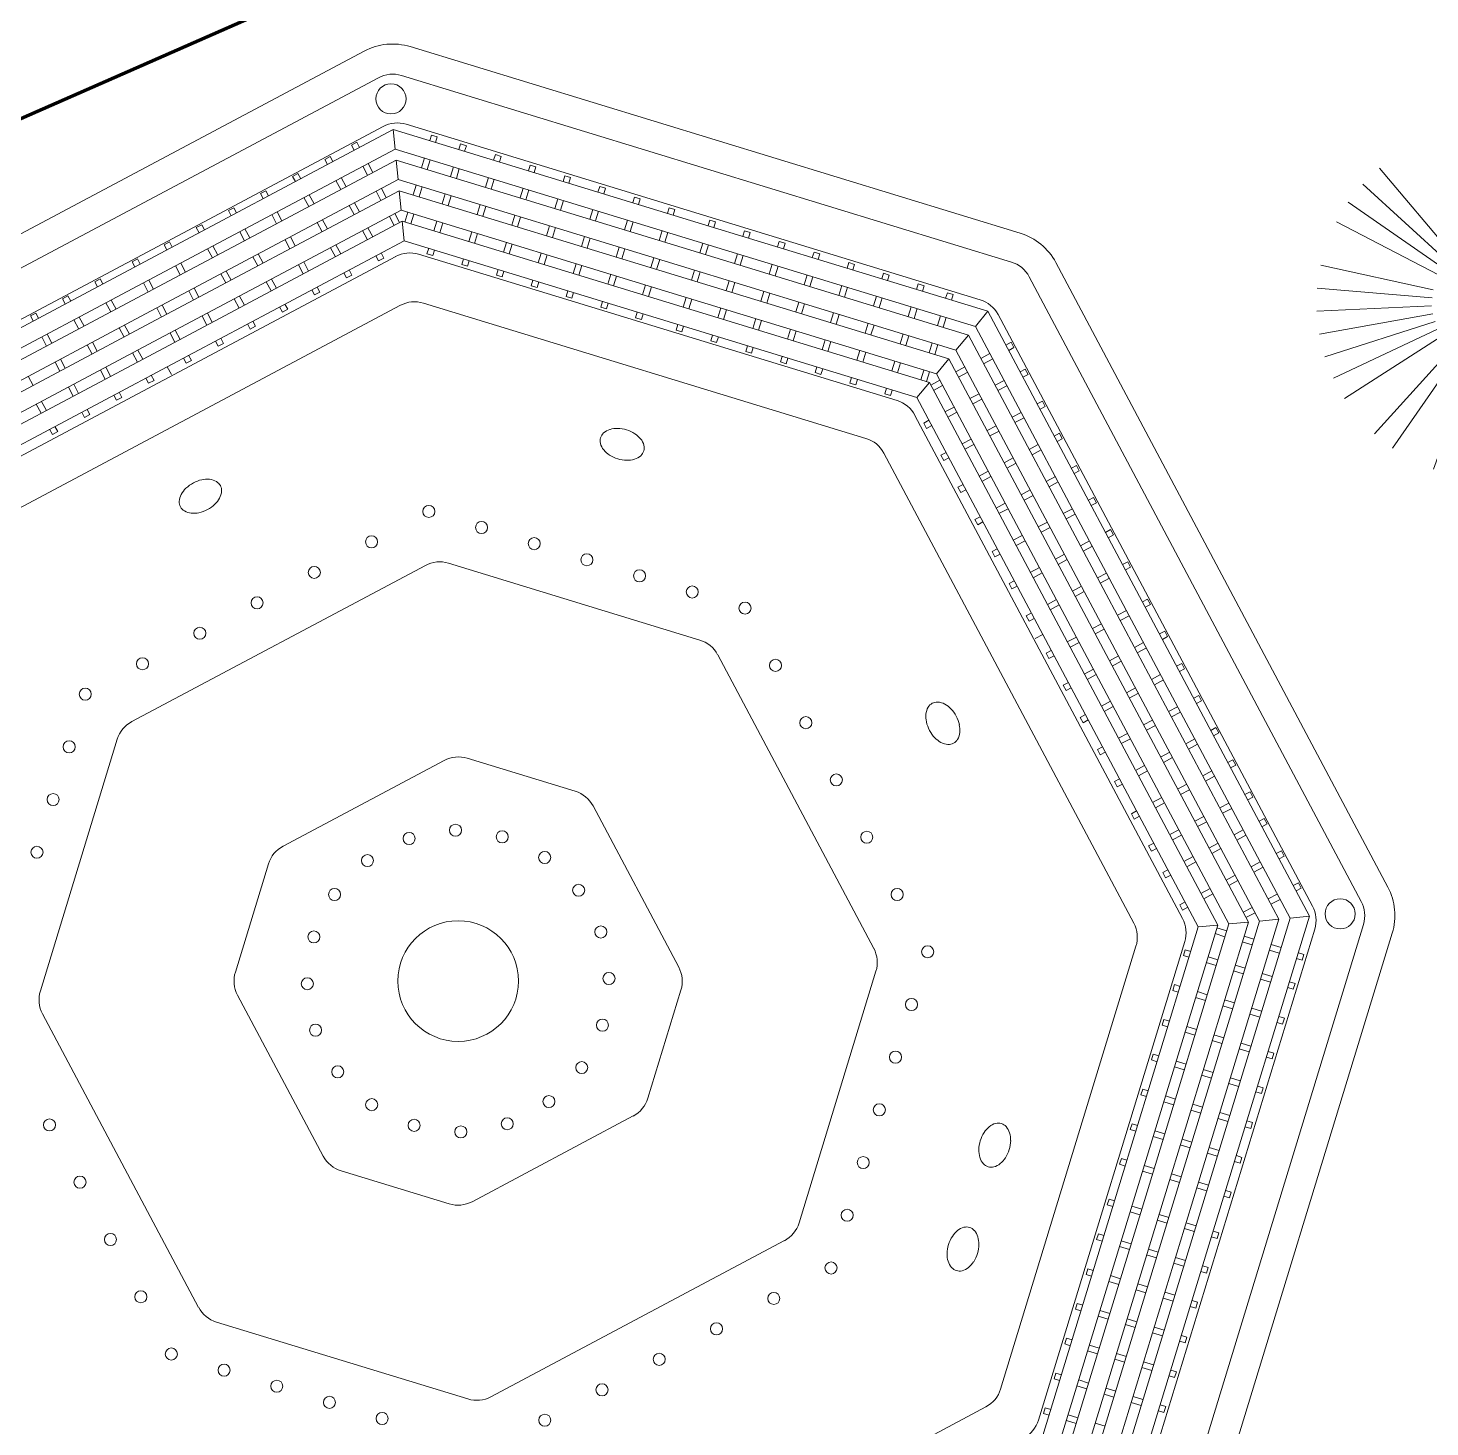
# Model space of a CAD drawing. Header units: millimetres. Extents: x 111 to 1506, y 14 to 566.
# Drawn here: x 308.543 to 310.867, y 79.129 to 81.447 of the extents above; entities that cross this region are included whole.
import ezdxf

# ---------------------------------------------------------------- set-up
doc = ezdxf.new("R2010")
doc.units = ezdxf.units.MM
doc.layers.add('PALMERAS114', color=114, linetype='Continuous', lineweight=5)
doc.layers.add('PLUMA 0.05', color=240, linetype='Continuous', lineweight=5)
doc.styles.add('ATTR', font='romans.shx', dxfattribs={"width": 0.8, "height": 2.52})

# ---------------------------------------------------------------- blocks, each defined once
blk = doc.blocks.new('EVG7')
for p, q in [((-3.91, 19.67), (-9.01, 58.4)), ((1.55, 19.67), (6.65, 58.4)), ((-9.21, 18.3), (-24.14, 54.35)), ((-6.59, 19.1), (-16.71, 56.87)), ((4.23, 19.1), (14.35, 56.87)), ((6.85, 18.3), (21.78, 54.35)), ((-11.62, 16.99), (-31.18, 50.87)), ((9.26, 16.99), (28.82, 50.87)), ((-13.82, 15.38), (-37.7, 46.51)), ((-16, 13.74), (-43.6, 41.34)), ((-17.84, 11.7), (-48.78, 35.44)), ((15.48, 11.7), (46.42, 35.44)), ((17.04, 9.43), (50.78, 28.91)), ((-20.59, 6.96), (-56.61, 21.87)), ((18.24, 6.96), (54.25, 21.87)), ((-21.61, 4.39), (-59.13, 14.44)), ((19.8, 1.68), (58.31, 6.74)), ((-22.19, -1.09), (-61.18, -1.09)), ((-22.16, -3.85), (-60.66, -8.92)), ((19.8, -3.85), (58.31, -8.92)), ((19.83, -1.09), (58.82, -1.09)), ((-20.59, -9.13), (-56.61, -24.05)), ((19.25, -6.56), (56.78, -16.62)), ((-19.4, -11.61), (-53.14, -31.09)), ((-17.84, -13.87), (-48.78, -37.61)), ((15.48, -13.87), (46.42, -37.61)), ((-13.82, -17.56), (-37.7, -48.69)), ((11.46, -17.56), (35.35, -48.69)), ((13.64, -15.91), (41.25, -43.51)), ((-11.62, -19.17), (-31.18, -53.05)), ((-9.21, -20.47), (-24.14, -56.52)), ((-6.59, -21.27), (-16.71, -59.04)), ((-3.91, -21.84), (-9.01, -60.57)), ((-1.18, -22.12), (-1.18, -61.09)), ((4.23, -21.27), (14.35, -59.04)), ((6.85, -20.47), (21.78, -56.52)), ((9.26, -19.17), (28.82, -53.05))]:
    blk.add_line(p, q)
at = {"style": 'ATTR', "width": 0.8, "flags": 9}
blk.add_attdef('ESTCODE', (0, 0), '', height=0.7, dxfattribs=at)
blk = doc.blocks.new('ala')
at = {"layer": 'PLUMA 0.05', "color": 25}
for p, q in [((1562.9436, 61.8153), (1561.8865, 61.8153)), ((1561.8511, 61.8007), (1561.0222, 60.9717)), ((1561.8822, 61.7257), (1561.0972, 60.9407)), ((1561.8997, 61.7259), (1561.4613, 61.2875)), ((1561.9121, 61.6959), (1561.8997, 61.7259)), ((1561.8997, 61.7259), (1562.415, 61.7259)), ((1562.9126, 61.7403), (1561.9175, 61.7403)), ((1561.9631, 61.7355), (1561.9631, 61.7259)), ((1561.9731, 61.7355), (1561.9631, 61.7355)), ((1561.9731, 61.7259), (1561.9731, 61.7355)), ((1562.0133, 61.7355), (1562.0133, 61.7259)), ((1562.0233, 61.7355), (1562.0133, 61.7355)), ((1562.0233, 61.7259), (1562.0233, 61.7355)), ((1562.0736, 61.7355), (1562.0736, 61.7259)), ((1562.0836, 61.7355), (1562.0736, 61.7355)), ((1562.0836, 61.7259), (1562.0836, 61.7355)), ((1562.1339, 61.7355), (1562.1339, 61.7259)), ((1562.1439, 61.7355), (1562.1339, 61.7355)), ((1562.1439, 61.7259), (1562.1439, 61.7355)), ((1562.1941, 61.7355), (1562.1941, 61.7259)), ((1562.2041, 61.7355), (1562.1941, 61.7355)), ((1562.2041, 61.7259), (1562.2041, 61.7355)), ((1562.2544, 61.7355), (1562.2544, 61.7259)), ((1562.2644, 61.7355), (1562.2544, 61.7355)), ((1562.2644, 61.7259), (1562.2644, 61.7355)), ((1562.3146, 61.7355), (1562.3146, 61.7259)), ((1562.3246, 61.7355), (1562.3146, 61.7355)), ((1562.3246, 61.7259), (1562.3246, 61.7355)), ((1562.3749, 61.7355), (1562.3749, 61.7259)), ((1562.3849, 61.7355), (1562.3749, 61.7355)), ((1562.3849, 61.7259), (1562.3849, 61.7355)), ((1562.9304, 61.7259), (1562.415, 61.7259)), ((1562.4452, 61.7259), (1562.4452, 61.7355)), ((1562.4452, 61.7355), (1562.4552, 61.7355)), ((1562.4552, 61.7355), (1562.4552, 61.7259)), ((1562.5054, 61.7259), (1562.5054, 61.7355)), ((1562.5054, 61.7355), (1562.5154, 61.7355)), ((1562.5154, 61.7355), (1562.5154, 61.7259)), ((1562.5657, 61.7259), (1562.5657, 61.7355)), ((1562.5657, 61.7355), (1562.5757, 61.7355)), ((1562.5757, 61.7355), (1562.5757, 61.7259)), ((1562.626, 61.7259), (1562.626, 61.7355)), ((1562.626, 61.7355), (1562.636, 61.7355)), ((1562.636, 61.7355), (1562.636, 61.7259)), ((1562.6862, 61.7259), (1562.6862, 61.7355)), ((1562.6862, 61.7355), (1562.6962, 61.7355)), ((1562.6962, 61.7355), (1562.6962, 61.7259)), ((1562.7465, 61.7259), (1562.7465, 61.7355)), ((1562.7465, 61.7355), (1562.7565, 61.7355)), ((1562.7565, 61.7355), (1562.7565, 61.7259)), ((1561.9121, 61.6959), (1561.4825, 61.2663)), ((1561.8522, 61.6921), (1561.8593, 61.6991)), ((1561.8593, 61.6991), (1561.8661, 61.6923)), ((1561.9121, 61.6959), (1562.415, 61.6959)), ((1561.9631, 61.6959), (1561.9631, 61.6788)), ((1561.9731, 61.6788), (1561.9731, 61.6959)), ((1562.0133, 61.6959), (1562.0133, 61.6788)), ((1562.0233, 61.6788), (1562.0233, 61.6959)), ((1562.0736, 61.6959), (1562.0736, 61.6788)), ((1562.0836, 61.6788), (1562.0836, 61.6959)), ((1562.1339, 61.6959), (1562.1339, 61.6788)), ((1562.1439, 61.6788), (1562.1439, 61.6959)), ((1562.1941, 61.6959), (1562.1941, 61.6788)), ((1562.2041, 61.6788), (1562.2041, 61.6959)), ((1562.2544, 61.6959), (1562.2544, 61.6788)), ((1562.2644, 61.6788), (1562.2644, 61.6959)), ((1562.3146, 61.6959), (1562.3146, 61.6788)), ((1562.3246, 61.6788), (1562.3246, 61.6959)), ((1562.3749, 61.6959), (1562.3749, 61.6788)), ((1562.3849, 61.6788), (1562.3849, 61.6959)), ((1562.9179, 61.6959), (1562.415, 61.6959)), ((1562.4452, 61.6788), (1562.4452, 61.6959)), ((1562.4552, 61.6959), (1562.4552, 61.6788)), ((1562.5054, 61.6788), (1562.5054, 61.6959)), ((1562.5154, 61.6959), (1562.5154, 61.6788)), ((1562.5657, 61.6788), (1562.5657, 61.6959)), ((1562.5757, 61.6959), (1562.5757, 61.6788)), ((1562.626, 61.6788), (1562.626, 61.6959)), ((1562.636, 61.6959), (1562.636, 61.6788)), ((1562.6862, 61.6788), (1562.6862, 61.6959)), ((1562.6962, 61.6959), (1562.6962, 61.6788)), ((1562.7465, 61.6788), (1562.7465, 61.6959)), ((1562.7565, 61.6959), (1562.7565, 61.6788)), ((1561.9192, 61.6788), (1561.4946, 61.2542)), ((1561.8591, 61.6852), (1561.8522, 61.6921)), ((1561.8874, 61.6711), (1561.8994, 61.659)), ((1561.9316, 61.6488), (1561.9192, 61.6788)), ((1561.9192, 61.6788), (1562.415, 61.6788)), ((1562.9109, 61.6788), (1562.415, 61.6788)), ((1561.9316, 61.6488), (1561.5158, 61.233)), ((1561.8096, 61.6495), (1561.8167, 61.6565)), ((1561.8165, 61.6426), (1561.8096, 61.6495)), ((1561.8167, 61.6565), (1561.8235, 61.6497)), ((1561.8923, 61.652), (1561.8803, 61.664)), ((1561.9316, 61.6488), (1562.415, 61.6488)), ((1561.9631, 61.6488), (1561.9631, 61.6318)), ((1561.9731, 61.6318), (1561.9731, 61.6488)), ((1562.0133, 61.6488), (1562.0133, 61.6318)), ((1562.0233, 61.6318), (1562.0233, 61.6488)), ((1562.0736, 61.6488), (1562.0736, 61.6318)), ((1562.0836, 61.6318), (1562.0836, 61.6488)), ((1562.1339, 61.6488), (1562.1339, 61.6318)), ((1562.1439, 61.6318), (1562.1439, 61.6488)), ((1562.1941, 61.6488), (1562.1941, 61.6318)), ((1562.2041, 61.6318), (1562.2041, 61.6488)), ((1562.2544, 61.6488), (1562.2544, 61.6318)), ((1562.2644, 61.6318), (1562.2644, 61.6488)), ((1562.3146, 61.6488), (1562.3146, 61.6318)), ((1562.3246, 61.6318), (1562.3246, 61.6488)), ((1562.3749, 61.6488), (1562.3749, 61.6318)), ((1562.3849, 61.6318), (1562.3849, 61.6488)), ((1562.8984, 61.6488), (1562.415, 61.6488)), ((1562.4452, 61.6318), (1562.4452, 61.6488)), ((1562.4552, 61.6488), (1562.4552, 61.6318)), ((1562.5054, 61.6318), (1562.5054, 61.6488)), ((1562.5154, 61.6488), (1562.5154, 61.6318)), ((1562.5657, 61.6318), (1562.5657, 61.6488)), ((1562.5757, 61.6488), (1562.5757, 61.6318)), ((1562.626, 61.6318), (1562.626, 61.6488)), ((1562.636, 61.6488), (1562.636, 61.6318)), ((1562.6862, 61.6318), (1562.6862, 61.6488)), ((1562.6962, 61.6488), (1562.6962, 61.6318)), ((1562.7465, 61.6318), (1562.7465, 61.6488)), ((1562.7565, 61.6488), (1562.7565, 61.6318)), ((1562.8067, 61.6318), (1562.8067, 61.6488)), ((1561.9387, 61.6318), (1561.5279, 61.221)), ((1561.8447, 61.6285), (1561.8568, 61.6164)), ((1561.9256, 61.6187), (1561.9136, 61.6308)), ((1561.9206, 61.6378), (1561.9327, 61.6258)), ((1561.9511, 61.6018), (1561.9387, 61.6318)), ((1561.9387, 61.6318), (1562.415, 61.6318)), ((1562.8914, 61.6318), (1562.415, 61.6318)), ((1561.9511, 61.6018), (1561.5491, 61.1997)), ((1561.767, 61.6068), (1561.7741, 61.6139)), ((1561.7738, 61.6), (1561.767, 61.6068)), ((1561.7741, 61.6139), (1561.7809, 61.6071)), ((1561.8497, 61.6094), (1561.8377, 61.6214)), ((1561.9511, 61.6018), (1562.415, 61.6018)), ((1561.9631, 61.6018), (1561.9631, 61.5847)), ((1561.9731, 61.5847), (1561.9731, 61.6018)), ((1562.0133, 61.6018), (1562.0133, 61.5847)), ((1562.0233, 61.5847), (1562.0233, 61.6018)), ((1562.0736, 61.6018), (1562.0736, 61.5847)), ((1562.0836, 61.5847), (1562.0836, 61.6018)), ((1562.1339, 61.6018), (1562.1339, 61.5847)), ((1562.1439, 61.5847), (1562.1439, 61.6018)), ((1562.1941, 61.6018), (1562.1941, 61.5847)), ((1562.2041, 61.5847), (1562.2041, 61.6018)), ((1562.2544, 61.6018), (1562.2544, 61.5847)), ((1562.2644, 61.5847), (1562.2644, 61.6018)), ((1562.3146, 61.6018), (1562.3146, 61.5847)), ((1562.3246, 61.5847), (1562.3246, 61.6018)), ((1562.3749, 61.6018), (1562.3749, 61.5847)), ((1562.3849, 61.5847), (1562.3849, 61.6018)), ((1562.8789, 61.6018), (1562.415, 61.6018)), ((1562.4452, 61.5847), (1562.4452, 61.6018)), ((1562.4552, 61.6018), (1562.4552, 61.5847)), ((1562.5054, 61.5847), (1562.5054, 61.6018)), ((1562.5154, 61.6018), (1562.5154, 61.5847)), ((1562.5657, 61.5847), (1562.5657, 61.6018)), ((1562.5757, 61.6018), (1562.5757, 61.5847)), ((1562.626, 61.5847), (1562.626, 61.6018)), ((1562.636, 61.6018), (1562.636, 61.5847)), ((1562.6862, 61.5847), (1562.6862, 61.6018)), ((1562.6962, 61.6018), (1562.6962, 61.5847)), ((1562.7465, 61.5847), (1562.7465, 61.6018)), ((1562.7565, 61.6018), (1562.7565, 61.5847)), ((1562.8067, 61.5847), (1562.8067, 61.6018)), ((1562.8167, 61.6018), (1562.8167, 61.5847)), ((1561.9582, 61.5847), (1561.5612, 61.1877)), ((1561.7315, 61.5713), (1561.7386, 61.5784)), ((1561.7386, 61.5784), (1561.7454, 61.5716)), ((1561.8071, 61.5668), (1561.7951, 61.5788)), ((1561.8021, 61.5859), (1561.8142, 61.5738)), ((1561.883, 61.5761), (1561.8709, 61.5881)), ((1561.878, 61.5952), (1561.8901, 61.5832)), ((1561.9706, 61.5547), (1561.9582, 61.5847)), ((1561.9582, 61.5847), (1562.415, 61.5847)), ((1562.8719, 61.5847), (1562.415, 61.5847)), ((1561.9706, 61.5547), (1561.5824, 61.1665)), ((1561.7383, 61.5645), (1561.7315, 61.5713)), ((1561.9163, 61.5428), (1561.9042, 61.5549)), ((1561.9113, 61.5619), (1561.9234, 61.5499)), ((1561.9706, 61.5547), (1562.415, 61.5547)), ((1562.0133, 61.5547), (1562.0133, 61.5451)), ((1562.0233, 61.5451), (1562.0233, 61.5547)), ((1562.0736, 61.5547), (1562.0736, 61.5451)), ((1562.0836, 61.5451), (1562.0836, 61.5547)), ((1562.1339, 61.5547), (1562.1339, 61.5451)), ((1562.1439, 61.5451), (1562.1439, 61.5547)), ((1562.1941, 61.5547), (1562.1941, 61.5451)), ((1562.2041, 61.5451), (1562.2041, 61.5547)), ((1562.2544, 61.5547), (1562.2544, 61.5451)), ((1562.2644, 61.5451), (1562.2644, 61.5547)), ((1562.3146, 61.5547), (1562.3146, 61.5451)), ((1562.3246, 61.5451), (1562.3246, 61.5547)), ((1562.3749, 61.5547), (1562.3749, 61.5451)), ((1562.3849, 61.5451), (1562.3849, 61.5547)), ((1562.8595, 61.5547), (1562.415, 61.5547)), ((1562.4452, 61.5451), (1562.4452, 61.5547)), ((1562.4552, 61.5547), (1562.4552, 61.5451)), ((1562.5054, 61.5451), (1562.5054, 61.5547)), ((1562.5154, 61.5547), (1562.5154, 61.5451)), ((1562.5657, 61.5451), (1562.5657, 61.5547)), ((1562.5757, 61.5547), (1562.5757, 61.5451)), ((1562.626, 61.5451), (1562.626, 61.5547)), ((1562.636, 61.5547), (1562.636, 61.5451)), ((1562.6862, 61.5451), (1562.6862, 61.5547)), ((1562.6962, 61.5547), (1562.6962, 61.5451)), ((1562.7465, 61.5451), (1562.7465, 61.5547)), ((1562.7565, 61.5547), (1562.7565, 61.5451)), ((1562.8067, 61.5451), (1562.8067, 61.5547)), ((1562.8167, 61.5547), (1562.8167, 61.5451)), ((1561.6889, 61.5287), (1561.6959, 61.5358)), ((1561.6959, 61.5358), (1561.7028, 61.5289)), ((1561.7716, 61.5312), (1561.7595, 61.5433)), ((1561.7666, 61.5503), (1561.7787, 61.5383)), ((1561.8404, 61.5335), (1561.8283, 61.5455)), ((1561.8354, 61.5526), (1561.8475, 61.5405)), ((1562.8297, 61.5403), (1562.0004, 61.5403)), ((1562.0233, 61.5451), (1562.0133, 61.5451)), ((1562.0836, 61.5451), (1562.0736, 61.5451)), ((1562.1439, 61.5451), (1562.1339, 61.5451)), ((1562.2041, 61.5451), (1562.1941, 61.5451)), ((1562.2644, 61.5451), (1562.2544, 61.5451)), ((1562.3246, 61.5451), (1562.3146, 61.5451)), ((1562.3849, 61.5451), (1562.3749, 61.5451)), ((1562.4452, 61.5451), (1562.4552, 61.5451)), ((1562.5054, 61.5451), (1562.5154, 61.5451)), ((1562.5657, 61.5451), (1562.5757, 61.5451)), ((1562.626, 61.5451), (1562.636, 61.5451)), ((1562.6862, 61.5451), (1562.6962, 61.5451)), ((1562.7465, 61.5451), (1562.7565, 61.5451)), ((1562.8067, 61.5451), (1562.8167, 61.5451)), ((1561.965, 61.5257), (1561.2972, 60.8578)), ((1561.6957, 61.5219), (1561.6889, 61.5287)), ((1561.8049, 61.4979), (1561.7928, 61.51)), ((1561.7999, 61.5171), (1561.8119, 61.505)), ((1561.8737, 61.5002), (1561.8616, 61.5123)), ((1561.8687, 61.5193), (1561.8807, 61.5073)), ((1561.9443, 61.5148), (1561.9375, 61.5216)), ((1561.9443, 61.5148), (1561.9514, 61.5218)), ((1561.9446, 61.5287), (1561.9514, 61.5218)), ((1561.6463, 61.4861), (1561.6533, 61.4932)), ((1561.6531, 61.4793), (1561.6463, 61.4861)), ((1561.6533, 61.4932), (1561.6602, 61.4863)), ((1561.729, 61.4886), (1561.7169, 61.5007)), ((1561.724, 61.5077), (1561.736, 61.4957)), ((1561.902, 61.4861), (1561.9088, 61.4792)), ((1561.6814, 61.4651), (1561.6934, 61.4531)), ((1561.7622, 61.4553), (1561.7502, 61.4674)), ((1561.7573, 61.4745), (1561.7693, 61.4624)), ((1561.8381, 61.4647), (1561.8261, 61.4767)), ((1561.8331, 61.4838), (1561.8452, 61.4717)), ((1561.9017, 61.4722), (1561.8949, 61.479)), ((1561.9017, 61.4722), (1561.9088, 61.4792)), ((1562.7986, 61.4653), (1562.0314, 61.4653)), ((1561.9961, 61.4507), (1561.3722, 60.8268)), ((1561.6036, 61.4435), (1561.6107, 61.4505)), ((1561.6105, 61.4367), (1561.6036, 61.4435)), ((1561.6107, 61.4505), (1561.6175, 61.4437)), ((1561.6864, 61.446), (1561.6743, 61.458)), ((1561.7905, 61.4412), (1561.8026, 61.4291)), ((1561.8662, 61.4366), (1561.8593, 61.4434)), ((1561.8662, 61.4366), (1561.8732, 61.4437)), ((1561.8664, 61.4505), (1561.8732, 61.4437)), ((1563.4579, 60.8268), (1562.834, 61.4507)), ((1561.6437, 61.4034), (1561.6317, 61.4154)), ((1561.6388, 61.4225), (1561.6508, 61.4104)), ((1561.7196, 61.4127), (1561.7076, 61.4248)), ((1561.7146, 61.4318), (1561.7267, 61.4198)), ((1561.7955, 61.422), (1561.7835, 61.4341)), ((1561.561, 61.4009), (1561.5681, 61.4079)), ((1561.5679, 61.394), (1561.561, 61.4009)), ((1561.5681, 61.4079), (1561.5749, 61.4011)), ((1561.7479, 61.3986), (1561.76, 61.3865)), ((1561.8236, 61.394), (1561.8167, 61.4008)), ((1561.8236, 61.394), (1561.8306, 61.4011)), ((1561.8238, 61.4079), (1561.8306, 61.4011)), ((1561.6011, 61.3608), (1561.5891, 61.3728)), ((1561.5961, 61.3799), (1561.6082, 61.3678)), ((1561.677, 61.3701), (1561.665, 61.3822)), ((1561.672, 61.3892), (1561.6841, 61.3772)), ((1561.7529, 61.3794), (1561.7409, 61.3915)), ((1561.5184, 61.3583), (1561.5255, 61.3653)), ((1561.5252, 61.3514), (1561.5184, 61.3583)), ((1561.5255, 61.3653), (1561.5323, 61.3585)), ((1561.6294, 61.3466), (1561.6415, 61.3346)), ((1561.7103, 61.3368), (1561.6982, 61.3489)), ((1561.7053, 61.356), (1561.7174, 61.3439)), ((1561.7809, 61.3514), (1561.7741, 61.3582)), ((1561.7809, 61.3514), (1561.788, 61.3585)), ((1561.7812, 61.3653), (1561.788, 61.3585)), ((1561.4758, 61.3156), (1561.4829, 61.3227)), ((1561.4829, 61.3227), (1561.4897, 61.3159)), ((1561.5585, 61.3182), (1561.5465, 61.3302)), ((1561.5535, 61.3373), (1561.5656, 61.3252)), ((1561.6344, 61.3275), (1561.6224, 61.3395)), ((1561.7386, 61.3227), (1561.7454, 61.3159)), ((1561.4826, 61.3088), (1561.4758, 61.3156)), ((1561.5868, 61.304), (1561.5989, 61.2919)), ((1561.6677, 61.2942), (1561.6556, 61.3063)), ((1561.6627, 61.3133), (1561.6748, 61.3013)), ((1561.7383, 61.3088), (1561.7315, 61.3156)), ((1561.7383, 61.3088), (1561.7454, 61.3159)), ((1561.0969, 60.9231), (1561.4613, 61.2875)), ((1561.5159, 61.2755), (1561.5039, 61.2876)), ((1561.5109, 61.2947), (1561.523, 61.2826)), ((1561.5918, 61.2849), (1561.5797, 61.2969)), ((1561.696, 61.2801), (1561.7028, 61.2732)), ((1561.127, 60.9107), (1561.4825, 61.2663)), ((1561.144, 60.9036), (1561.4946, 61.2542)), ((1561.4332, 61.273), (1561.4261, 61.266)), ((1561.4261, 61.266), (1561.433, 61.2591)), ((1561.44, 61.2662), (1561.4332, 61.273)), ((1561.5492, 61.2423), (1561.5371, 61.2543)), ((1561.5442, 61.2614), (1561.5563, 61.2493)), ((1561.6251, 61.2516), (1561.613, 61.2637)), ((1561.6201, 61.2707), (1561.6321, 61.2587)), ((1561.6957, 61.2662), (1561.6889, 61.273)), ((1561.6957, 61.2662), (1561.7028, 61.2732)), ((1561.174, 60.8912), (1561.5158, 61.233)), ((1561.3906, 61.2304), (1561.3835, 61.2233)), ((1561.3974, 61.2236), (1561.3906, 61.2304)), ((1561.4542, 61.2379), (1561.4662, 61.2259)), ((1561.4733, 61.2329), (1561.4612, 61.245)), ((1561.6531, 61.2236), (1561.6463, 61.2304)), ((1561.6531, 61.2236), (1561.6602, 61.2306)), ((1561.6534, 61.2375), (1561.6602, 61.2306)), ((1561.1911, 60.8841), (1561.5279, 61.221)), ((1561.3835, 61.2233), (1561.3903, 61.2165)), ((1561.5066, 61.1997), (1561.4945, 61.2117)), ((1561.5825, 61.209), (1561.5704, 61.2211)), ((1561.5775, 61.2281), (1561.5895, 61.2161)), ((1561.2211, 60.8717), (1561.5491, 61.1997)), ((1561.2381, 60.8647), (1561.5612, 61.1877)), ((1561.348, 61.1878), (1561.3409, 61.1807)), ((1561.3548, 61.181), (1561.348, 61.1878)), ((1561.4116, 61.1953), (1561.4236, 61.1833)), ((1561.4307, 61.1903), (1561.4186, 61.2024)), ((1561.4874, 61.2046), (1561.4995, 61.1926)), ((1561.6105, 61.181), (1561.6037, 61.1878)), ((1561.6105, 61.181), (1561.6176, 61.188)), ((1561.6108, 61.1948), (1561.6176, 61.188)), ((1561.2681, 60.8522), (1561.5824, 61.1665)), ((1561.3409, 61.1807), (1561.3477, 61.1739)), ((1561.3881, 61.1477), (1561.376, 61.1598)), ((1561.4448, 61.162), (1561.4569, 61.15)), ((1561.464, 61.157), (1561.4519, 61.1691)), ((1561.5207, 61.1714), (1561.5328, 61.1593)), ((1561.5399, 61.1664), (1561.5278, 61.1784)), ((1561.5824, 61.1665), (1561.5926, 61.1563)), ((1561.3054, 61.1452), (1561.2983, 61.1381)), ((1561.2983, 61.1381), (1561.3051, 61.1313)), ((1561.3122, 61.1384), (1561.3054, 61.1452)), ((1561.369, 61.1527), (1561.381, 61.1406)), ((1561.554, 61.1381), (1561.5608, 61.1313)), ((1561.5679, 61.1383), (1561.5608, 61.1313)), ((1561.5679, 61.1383), (1561.5611, 61.1452)), ((1561.3455, 61.1051), (1561.3334, 61.1172)), ((1561.4022, 61.1194), (1561.4143, 61.1074)), ((1561.4214, 61.1144), (1561.4093, 61.1265)), ((1561.4781, 61.1288), (1561.4902, 61.1167)), ((1561.4972, 61.1238), (1561.4852, 61.1358)), ((1561.2628, 61.1026), (1561.2557, 61.0955)), ((1561.2557, 61.0955), (1561.2625, 61.0887)), ((1561.2696, 61.0958), (1561.2628, 61.1026)), ((1561.3263, 61.1101), (1561.3384, 61.098)), ((1561.4546, 61.0812), (1561.4426, 61.0932)), ((1561.5114, 61.0955), (1561.5182, 61.0887)), ((1561.5253, 61.0957), (1561.5182, 61.0887)), ((1561.5253, 61.0957), (1561.5185, 61.1026)), ((1561.2837, 61.0675), (1561.2958, 61.0554)), ((1561.3029, 61.0625), (1561.2908, 61.0745)), ((1561.3596, 61.0768), (1561.3717, 61.0648)), ((1561.3787, 61.0718), (1561.3667, 61.0839)), ((1561.4355, 61.0861), (1561.4476, 61.0741)), ((1561.2201, 61.06), (1561.2131, 61.0529)), ((1561.2131, 61.0529), (1561.2199, 61.0461)), ((1561.227, 61.0532), (1561.2201, 61.06)), ((1561.3929, 61.0435), (1561.405, 61.0315)), ((1561.412, 61.0385), (1561.4, 61.0506)), ((1561.4688, 61.0529), (1561.4756, 61.046)), ((1561.4827, 61.0531), (1561.4756, 61.046)), ((1561.4827, 61.0531), (1561.4758, 61.0599)), ((1562.1618, 61.0507), (1561.7722, 60.6611)), ((1562.633, 61.0653), (1562.1971, 61.0653)), ((1563.0579, 60.6611), (1562.6683, 61.0507)), ((1561.2411, 61.0249), (1561.2532, 61.0128)), ((1561.2602, 61.0199), (1561.2482, 61.0319)), ((1561.317, 61.0342), (1561.3291, 61.0221)), ((1561.3361, 61.0292), (1561.3241, 61.0413)), ((1561.1775, 61.0174), (1561.1705, 61.0103)), ((1561.1705, 61.0103), (1561.1773, 61.0035)), ((1561.1844, 61.0105), (1561.1775, 61.0174)), ((1561.2935, 60.9866), (1561.2815, 60.9987)), ((1561.3503, 61.0009), (1561.3623, 60.9889)), ((1561.3694, 60.9959), (1561.3574, 61.008)), ((1561.4262, 61.0103), (1561.433, 61.0034)), ((1561.4401, 61.0105), (1561.433, 61.0034)), ((1561.4401, 61.0105), (1561.4332, 61.0173)), ((1561.142, 60.9818), (1561.1349, 60.9748)), ((1561.1349, 60.9748), (1561.1417, 60.9679)), ((1561.1488, 60.975), (1561.142, 60.9818)), ((1561.1985, 60.9823), (1561.2106, 60.9702)), ((1561.2176, 60.9773), (1561.2056, 60.9893)), ((1561.2744, 60.9916), (1561.2865, 60.9795)), ((1561.3974, 60.9679), (1561.3906, 60.9747)), ((1561.1821, 60.9417), (1561.17, 60.9538)), ((1561.2509, 60.944), (1561.2389, 60.956)), ((1561.3077, 60.9583), (1561.3197, 60.9463)), ((1561.3268, 60.9533), (1561.3147, 60.9654)), ((1561.3836, 60.9676), (1561.3904, 60.9608)), ((1561.3974, 60.9679), (1561.3904, 60.9608)), ((1561.0075, 60.9364), (1561.0075, 59.8792)), ((1561.163, 60.9467), (1561.175, 60.9347)), ((1561.2318, 60.949), (1561.2438, 60.9369)), ((1561.3548, 60.9253), (1561.348, 60.9321)), ((1561.0825, 60.9053), (1561.0825, 59.9103)), ((1561.127, 60.9107), (1561.0969, 60.9231)), ((1561.0969, 60.9231), (1561.0969, 60.4078)), ((1561.127, 60.9107), (1561.127, 60.4078)), ((1561.1962, 60.9134), (1561.2083, 60.9014)), ((1561.2154, 60.9084), (1561.2033, 60.9205)), ((1561.2651, 60.9157), (1561.2771, 60.9036)), ((1561.2842, 60.9107), (1561.2721, 60.9228)), ((1561.3409, 60.925), (1561.3478, 60.9182)), ((1561.3548, 60.9253), (1561.3478, 60.9182)), ((1561.174, 60.8912), (1561.144, 60.9036)), ((1561.144, 60.9036), (1561.144, 60.4078)), ((1561.174, 60.8912), (1561.174, 60.4078)), ((1561.2211, 60.8717), (1561.1911, 60.8841)), ((1561.1911, 60.8841), (1561.1911, 60.4078)), ((1561.2486, 60.8752), (1561.2366, 60.8872)), ((1561.2983, 60.8824), (1561.3052, 60.8756)), ((1561.3122, 60.8827), (1561.3052, 60.8756)), ((1561.3122, 60.8827), (1561.3054, 60.8895)), ((1561.0873, 60.8498), (1561.0873, 60.8598)), ((1561.0873, 60.8598), (1561.0969, 60.8598)), ((1561.127, 60.8598), (1561.144, 60.8598)), ((1561.174, 60.8598), (1561.1911, 60.8598)), ((1561.2211, 60.8717), (1561.2211, 60.4078)), ((1561.2211, 60.8598), (1561.2381, 60.8598)), ((1561.2295, 60.8802), (1561.2416, 60.8681)), ((1561.2681, 60.8522), (1561.2381, 60.8647)), ((1561.2381, 60.8647), (1561.2381, 60.4078)), ((1561.0969, 60.8498), (1561.0873, 60.8498)), ((1561.144, 60.8498), (1561.127, 60.8498)), ((1561.1911, 60.8498), (1561.174, 60.8498)), ((1561.2381, 60.8498), (1561.2211, 60.8498)), ((1561.2681, 60.8522), (1561.2681, 60.4078)), ((1561.2825, 60.8225), (1561.2825, 59.9931)), ((1561.0873, 60.7995), (1561.0873, 60.8095)), ((1561.0873, 60.8095), (1561.0969, 60.8095)), ((1561.0969, 60.7995), (1561.0873, 60.7995)), ((1561.127, 60.8095), (1561.144, 60.8095)), ((1561.144, 60.7995), (1561.127, 60.7995)), ((1561.174, 60.8095), (1561.1911, 60.8095)), ((1561.1911, 60.7995), (1561.174, 60.7995)), ((1561.2211, 60.8095), (1561.2381, 60.8095)), ((1561.2381, 60.7995), (1561.2211, 60.7995)), ((1561.2681, 60.8095), (1561.2778, 60.8095)), ((1561.2778, 60.7995), (1561.2681, 60.7995)), ((1561.2778, 60.7995), (1561.2778, 60.8095)), ((1561.3575, 60.7914), (1561.3575, 60.0242)), ((1562.5087, 60.7653), (1562.3214, 60.7653)), ((1561.0873, 60.7392), (1561.0873, 60.7492)), ((1561.0873, 60.7492), (1561.0969, 60.7492)), ((1561.127, 60.7492), (1561.144, 60.7492)), ((1561.174, 60.7492), (1561.1911, 60.7492)), ((1561.2211, 60.7492), (1561.2381, 60.7492)), ((1561.2681, 60.7492), (1561.2778, 60.7492)), ((1561.2778, 60.7392), (1561.2778, 60.7492)), ((1562.286, 60.7507), (1562.0722, 60.5368)), ((1562.7579, 60.5368), (1562.544, 60.7507)), ((1561.0969, 60.7392), (1561.0873, 60.7392)), ((1561.144, 60.7392), (1561.127, 60.7392)), ((1561.1911, 60.7392), (1561.174, 60.7392)), ((1561.2381, 60.7392), (1561.2211, 60.7392)), ((1561.2778, 60.7392), (1561.2681, 60.7392)), ((1561.0873, 60.679), (1561.0873, 60.689)), ((1561.0873, 60.689), (1561.0969, 60.689)), ((1561.0969, 60.679), (1561.0873, 60.679)), ((1561.127, 60.689), (1561.144, 60.689)), ((1561.144, 60.679), (1561.127, 60.679)), ((1561.174, 60.689), (1561.1911, 60.689)), ((1561.1911, 60.679), (1561.174, 60.679)), ((1561.2211, 60.689), (1561.2381, 60.689)), ((1561.2381, 60.679), (1561.2211, 60.679)), ((1561.2681, 60.689), (1561.2778, 60.689)), ((1561.2778, 60.679), (1561.2681, 60.679)), ((1561.2778, 60.679), (1561.2778, 60.689)), ((1561.0873, 60.6187), (1561.0873, 60.6287)), ((1561.0873, 60.6287), (1561.0969, 60.6287)), ((1561.127, 60.6287), (1561.144, 60.6287)), ((1561.174, 60.6287), (1561.1911, 60.6287)), ((1561.2211, 60.6287), (1561.2381, 60.6287)), ((1561.2681, 60.6287), (1561.2778, 60.6287)), ((1561.2778, 60.6187), (1561.2778, 60.6287)), ((1561.7575, 60.6257), (1561.7575, 60.1899)), ((1563.0725, 60.6257), (1563.0725, 60.1899)), ((1561.0969, 60.6187), (1561.0873, 60.6187)), ((1561.144, 60.6187), (1561.127, 60.6187)), ((1561.1911, 60.6187), (1561.174, 60.6187)), ((1561.2381, 60.6187), (1561.2211, 60.6187)), ((1561.2778, 60.6187), (1561.2681, 60.6187)), ((1561.0873, 60.5585), (1561.0873, 60.5685)), ((1561.0873, 60.5685), (1561.0969, 60.5685)), ((1561.0969, 60.5585), (1561.0873, 60.5585)), ((1561.127, 60.5685), (1561.144, 60.5685)), ((1561.144, 60.5585), (1561.127, 60.5585)), ((1561.174, 60.5685), (1561.1911, 60.5685)), ((1561.1911, 60.5585), (1561.174, 60.5585)), ((1561.2211, 60.5685), (1561.2381, 60.5685)), ((1561.2381, 60.5585), (1561.2211, 60.5585)), ((1561.2681, 60.5685), (1561.2778, 60.5685)), ((1561.2778, 60.5585), (1561.2681, 60.5585)), ((1561.2778, 60.5585), (1561.2778, 60.5685)), ((1561.0873, 60.4982), (1561.0873, 60.5082)), ((1561.0873, 60.5082), (1561.0969, 60.5082)), ((1561.0969, 60.4982), (1561.0873, 60.4982)), ((1561.127, 60.5082), (1561.144, 60.5082)), ((1561.144, 60.4982), (1561.127, 60.4982)), ((1561.174, 60.5082), (1561.1911, 60.5082)), ((1561.1911, 60.4982), (1561.174, 60.4982)), ((1561.2211, 60.5082), (1561.2381, 60.5082)), ((1561.2381, 60.4982), (1561.2211, 60.4982)), ((1561.2681, 60.5082), (1561.2778, 60.5082)), ((1561.2778, 60.4982), (1561.2681, 60.4982)), ((1561.2778, 60.4982), (1561.2778, 60.5082)), ((1562.0575, 60.5015), (1562.0575, 60.3142)), ((1562.7725, 60.5015), (1562.7725, 60.3142)), ((1561.0873, 60.4379), (1561.0873, 60.4479)), ((1561.0873, 60.4479), (1561.0969, 60.4479)), ((1561.127, 60.4479), (1561.144, 60.4479)), ((1561.174, 60.4479), (1561.1911, 60.4479)), ((1561.2211, 60.4479), (1561.2381, 60.4479)), ((1561.2681, 60.4479), (1561.2778, 60.4479)), ((1561.2778, 60.4379), (1561.2778, 60.4479)), ((1561.0969, 60.4379), (1561.0873, 60.4379)), ((1561.144, 60.4379), (1561.127, 60.4379)), ((1561.1911, 60.4379), (1561.174, 60.4379)), ((1561.2381, 60.4379), (1561.2211, 60.4379)), ((1561.2778, 60.4379), (1561.2681, 60.4379)), ((1561.0969, 59.8925), (1561.0969, 60.4078)), ((1561.127, 59.9049), (1561.127, 60.4078)), ((1561.144, 59.912), (1561.144, 60.4078)), ((1561.174, 59.9244), (1561.174, 60.4078)), ((1561.1911, 59.9315), (1561.1911, 60.4078)), ((1561.2211, 59.9439), (1561.2211, 60.4078)), ((1561.2381, 59.951), (1561.2381, 60.4078)), ((1561.2681, 59.9634), (1561.2681, 60.4078)), ((1561.0969, 60.3777), (1561.0873, 60.3777)), ((1561.0873, 60.3777), (1561.0873, 60.3677)), ((1561.144, 60.3777), (1561.127, 60.3777)), ((1561.1911, 60.3777), (1561.174, 60.3777)), ((1561.2381, 60.3777), (1561.2211, 60.3777)), ((1561.2778, 60.3777), (1561.2681, 60.3777)), ((1561.2778, 60.3777), (1561.2778, 60.3677)), ((1561.0873, 60.3677), (1561.0969, 60.3677)), ((1561.127, 60.3677), (1561.144, 60.3677)), ((1561.174, 60.3677), (1561.1911, 60.3677)), ((1561.2211, 60.3677), (1561.2381, 60.3677)), ((1561.2681, 60.3677), (1561.2778, 60.3677)), ((1561.0969, 60.3174), (1561.0873, 60.3174)), ((1561.0873, 60.3174), (1561.0873, 60.3074)), ((1561.0873, 60.3074), (1561.0969, 60.3074)), ((1561.144, 60.3174), (1561.127, 60.3174)), ((1561.127, 60.3074), (1561.144, 60.3074)), ((1561.1911, 60.3174), (1561.174, 60.3174)), ((1561.174, 60.3074), (1561.1911, 60.3074)), ((1561.2381, 60.3174), (1561.2211, 60.3174)), ((1561.2211, 60.3074), (1561.2381, 60.3074)), ((1561.2778, 60.3174), (1561.2681, 60.3174)), ((1561.2681, 60.3074), (1561.2778, 60.3074)), ((1561.2778, 60.3174), (1561.2778, 60.3074)), ((1562.286, 60.065), (1562.0722, 60.2788)), ((1562.7579, 60.2788), (1562.544, 60.065)), ((1561.0969, 60.2572), (1561.0873, 60.2572)), ((1561.0873, 60.2572), (1561.0873, 60.2472)), ((1561.144, 60.2572), (1561.127, 60.2572)), ((1561.1911, 60.2572), (1561.174, 60.2572)), ((1561.2381, 60.2572), (1561.2211, 60.2572)), ((1561.2778, 60.2572), (1561.2681, 60.2572)), ((1561.2778, 60.2572), (1561.2778, 60.2472)), ((1561.0873, 60.2472), (1561.0969, 60.2472)), ((1561.127, 60.2472), (1561.144, 60.2472)), ((1561.174, 60.2472), (1561.1911, 60.2472)), ((1561.2211, 60.2472), (1561.2381, 60.2472)), ((1561.2681, 60.2472), (1561.2778, 60.2472)), ((1561.0969, 60.1969), (1561.0873, 60.1969)), ((1561.0873, 60.1969), (1561.0873, 60.1869)), ((1561.0873, 60.1869), (1561.0969, 60.1869)), ((1561.144, 60.1969), (1561.127, 60.1969)), ((1561.127, 60.1869), (1561.144, 60.1869)), ((1561.1911, 60.1969), (1561.174, 60.1969)), ((1561.174, 60.1869), (1561.1911, 60.1869)), ((1561.2381, 60.1969), (1561.2211, 60.1969)), ((1561.2211, 60.1869), (1561.2381, 60.1869)), ((1561.2778, 60.1969), (1561.2681, 60.1969)), ((1561.2681, 60.1869), (1561.2778, 60.1869)), ((1561.2778, 60.1969), (1561.2778, 60.1869)), ((1562.1618, 59.765), (1561.7722, 60.1545)), ((1563.0579, 60.1545), (1562.6683, 59.765)), ((1561.0969, 60.1366), (1561.0873, 60.1366)), ((1561.0873, 60.1366), (1561.0873, 60.1266)), ((1561.0873, 60.1266), (1561.0969, 60.1266)), ((1561.144, 60.1366), (1561.127, 60.1366)), ((1561.127, 60.1266), (1561.144, 60.1266)), ((1561.1911, 60.1366), (1561.174, 60.1366)), ((1561.174, 60.1266), (1561.1911, 60.1266)), ((1561.2381, 60.1366), (1561.2211, 60.1366)), ((1561.2211, 60.1266), (1561.2381, 60.1266)), ((1561.2778, 60.1366), (1561.2681, 60.1366)), ((1561.2681, 60.1266), (1561.2778, 60.1266)), ((1561.2778, 60.1366), (1561.2778, 60.1266)), ((1561.0969, 60.0764), (1561.0873, 60.0764)), ((1561.0873, 60.0764), (1561.0873, 60.0664)), ((1561.144, 60.0764), (1561.127, 60.0764)), ((1561.1911, 60.0764), (1561.174, 60.0764)), ((1561.2381, 60.0764), (1561.2211, 60.0764)), ((1561.2778, 60.0764), (1561.2681, 60.0764)), ((1561.2778, 60.0764), (1561.2778, 60.0664)), ((1561.0873, 60.0664), (1561.0969, 60.0664)), ((1561.127, 60.0664), (1561.144, 60.0664)), ((1561.174, 60.0664), (1561.1911, 60.0664)), ((1561.2211, 60.0664), (1561.2381, 60.0664)), ((1561.2681, 60.0664), (1561.2778, 60.0664)), ((1562.5087, 60.0503), (1562.3214, 60.0503)), ((1561.0969, 60.0161), (1561.0873, 60.0161)), ((1561.0873, 60.0161), (1561.0873, 60.0061)), ((1561.0873, 60.0061), (1561.0969, 60.0061)), ((1561.144, 60.0161), (1561.127, 60.0161)), ((1561.127, 60.0061), (1561.144, 60.0061)), ((1561.1911, 60.0161), (1561.174, 60.0161)), ((1561.174, 60.0061), (1561.1911, 60.0061)), ((1561.2381, 60.0161), (1561.2211, 60.0161)), ((1561.2211, 60.0061), (1561.2381, 60.0061)), ((1561.2778, 60.0161), (1561.2681, 60.0161)), ((1561.2681, 60.0061), (1561.2778, 60.0061)), ((1561.2778, 60.0161), (1561.2778, 60.0061)), ((1561.9961, 59.365), (1561.3722, 59.9888)), ((1561.0969, 59.9658), (1561.0873, 59.9658)), ((1561.0873, 59.9658), (1561.0873, 59.9558)), ((1561.0873, 59.9558), (1561.0969, 59.9558)), ((1561.144, 59.9658), (1561.127, 59.9658)), ((1561.127, 59.9558), (1561.144, 59.9558)), ((1561.1911, 59.9658), (1561.174, 59.9658)), ((1561.174, 59.9558), (1561.1911, 59.9558)), ((1561.2381, 59.9658), (1561.2211, 59.9658)), ((1561.2211, 59.9558), (1561.2381, 59.9558)), ((1561.2681, 59.9634), (1561.2381, 59.951)), ((1561.2681, 59.9634), (1561.5824, 59.6491)), ((1561.965, 59.29), (1561.2972, 59.9578)), ((1561.2211, 59.9439), (1561.1911, 59.9315)), ((1561.1911, 59.9315), (1561.5279, 59.5947)), ((1561.2211, 59.9439), (1561.5491, 59.6159)), ((1561.2295, 59.9355), (1561.2416, 59.9475)), ((1561.2486, 59.9404), (1561.2366, 59.9284)), ((1561.2381, 59.951), (1561.5612, 59.6279)), ((1561.2983, 59.9332), (1561.3052, 59.94)), ((1561.3122, 59.9329), (1561.3052, 59.94)), ((1561.3122, 59.9329), (1561.3054, 59.9261)), ((1561.127, 59.9049), (1561.0969, 59.8925)), ((1561.127, 59.9049), (1561.4825, 59.5493)), ((1561.174, 59.9244), (1561.144, 59.912)), ((1561.144, 59.912), (1561.4946, 59.5614)), ((1561.174, 59.9244), (1561.5158, 59.5826)), ((1561.1962, 59.9022), (1561.2083, 59.9142)), ((1561.2154, 59.9072), (1561.2033, 59.8951)), ((1561.2651, 59.8999), (1561.2771, 59.912)), ((1561.2842, 59.9049), (1561.2721, 59.8928)), ((1561.0969, 59.8925), (1561.4613, 59.5281)), ((1561.3409, 59.8906), (1561.3478, 59.8974)), ((1561.3548, 59.8903), (1561.3478, 59.8974)), ((1561.3548, 59.8903), (1561.348, 59.8835)), ((1561.8822, 59.09), (1561.0972, 59.8749)), ((1561.163, 59.8689), (1561.175, 59.881)), ((1561.1821, 59.8739), (1561.17, 59.8618)), ((1561.2318, 59.8666), (1561.2438, 59.8787)), ((1561.2509, 59.8716), (1561.2389, 59.8596)), ((1561.3077, 59.8573), (1561.3197, 59.8694)), ((1561.3268, 59.8623), (1561.3147, 59.8502)), ((1561.8511, 59.015), (1561.0222, 59.8439)), ((1561.1349, 59.8409), (1561.1417, 59.8477)), ((1561.142, 59.8338), (1561.1349, 59.8409)), ((1561.1488, 59.8406), (1561.142, 59.8338)), ((1561.1985, 59.8334), (1561.2106, 59.8454)), ((1561.2176, 59.8384), (1561.2056, 59.8263)), ((1561.2744, 59.824), (1561.2865, 59.8361)), ((1561.3836, 59.848), (1561.3904, 59.8548)), ((1561.3974, 59.8477), (1561.3904, 59.8548)), ((1561.3974, 59.8477), (1561.3906, 59.8409)), ((1561.1705, 59.8053), (1561.1773, 59.8121)), ((1561.2935, 59.829), (1561.2815, 59.817)), ((1561.3503, 59.8147), (1561.3623, 59.8268)), ((1561.3694, 59.8197), (1561.3574, 59.8076)), ((1561.4262, 59.8054), (1561.433, 59.8122)), ((1561.4401, 59.8051), (1561.433, 59.8122)), ((1561.1775, 59.7983), (1561.1705, 59.8053)), ((1561.1844, 59.8051), (1561.1775, 59.7983)), ((1561.2411, 59.7908), (1561.2532, 59.8028)), ((1561.2602, 59.7957), (1561.2482, 59.7837)), ((1561.317, 59.7814), (1561.3291, 59.7935)), ((1561.4401, 59.8051), (1561.4332, 59.7983)), ((1561.2131, 59.7627), (1561.2199, 59.7695)), ((1561.3361, 59.7864), (1561.3241, 59.7743)), ((1561.3929, 59.7721), (1561.405, 59.7841)), ((1561.412, 59.7771), (1561.4, 59.765)), ((1561.4688, 59.7627), (1561.4756, 59.7696)), ((1561.4827, 59.7625), (1561.4756, 59.7696)), ((1561.2201, 59.7556), (1561.2131, 59.7627)), ((1561.227, 59.7625), (1561.2201, 59.7556)), ((1561.2837, 59.7481), (1561.2958, 59.7602)), ((1561.3029, 59.7531), (1561.2908, 59.7411)), ((1561.3596, 59.7388), (1561.3717, 59.7509)), ((1561.3787, 59.7438), (1561.3667, 59.7317)), ((1561.4827, 59.7625), (1561.4758, 59.7557)), ((1562.633, 59.7503), (1562.1971, 59.7503)), ((1561.2557, 59.7201), (1561.2625, 59.7269)), ((1561.2628, 59.713), (1561.2557, 59.7201)), ((1561.2696, 59.7199), (1561.2628, 59.713)), ((1561.4355, 59.7295), (1561.4476, 59.7415)), ((1561.4546, 59.7345), (1561.4426, 59.7224)), ((1561.5114, 59.7201), (1561.5182, 59.727)), ((1561.5253, 59.7199), (1561.5182, 59.727)), ((1561.5253, 59.7199), (1561.5185, 59.7131)), ((1561.3263, 59.7055), (1561.3384, 59.7176)), ((1561.3455, 59.7105), (1561.3334, 59.6985)), ((1561.4022, 59.6962), (1561.4143, 59.7083)), ((1561.4214, 59.7012), (1561.4093, 59.6891)), ((1561.4781, 59.6869), (1561.4902, 59.6989)), ((1561.2983, 59.6775), (1561.3051, 59.6843)), ((1561.3054, 59.6704), (1561.2983, 59.6775)), ((1561.3122, 59.6772), (1561.3054, 59.6704)), ((1561.369, 59.6629), (1561.381, 59.675)), ((1561.4972, 59.6918), (1561.4852, 59.6798)), ((1561.554, 59.6775), (1561.5608, 59.6843)), ((1561.5679, 59.6773), (1561.5608, 59.6843)), ((1561.5679, 59.6773), (1561.5611, 59.6705)), ((1561.3881, 59.6679), (1561.376, 59.6558)), ((1561.4448, 59.6536), (1561.4569, 59.6656)), ((1561.464, 59.6586), (1561.4519, 59.6465)), ((1561.5207, 59.6442), (1561.5328, 59.6563)), ((1561.5399, 59.6492), (1561.5278, 59.6372)), ((1561.5824, 59.6491), (1561.5926, 59.6593)), ((1561.3409, 59.6349), (1561.3477, 59.6417)), ((1561.348, 59.6278), (1561.3409, 59.6349)), ((1561.3548, 59.6346), (1561.348, 59.6278)), ((1561.4116, 59.6203), (1561.4236, 59.6324)), ((1561.9582, 59.2309), (1561.5612, 59.6279)), ((1561.9706, 59.2609), (1561.5824, 59.6491)), ((1561.6105, 59.6347), (1561.6037, 59.6278)), ((1561.6105, 59.6347), (1561.6176, 59.6276)), ((1561.6108, 59.6208), (1561.6176, 59.6276)), ((1561.4307, 59.6253), (1561.4186, 59.6132)), ((1561.4874, 59.611), (1561.4995, 59.623)), ((1561.5066, 59.616), (1561.4945, 59.6039)), ((1561.9511, 59.2138), (1561.5491, 59.6159)), ((1561.5825, 59.6066), (1561.5704, 59.5946)), ((1561.3835, 59.5923), (1561.3903, 59.5991)), ((1561.3906, 59.5852), (1561.3835, 59.5923)), ((1561.3974, 59.592), (1561.3906, 59.5852)), ((1561.4542, 59.5777), (1561.4662, 59.5898)), ((1561.4733, 59.5827), (1561.4612, 59.5706)), ((1561.9316, 59.1668), (1561.5158, 59.5826)), ((1561.9387, 59.1838), (1561.5279, 59.5947)), ((1561.5775, 59.5875), (1561.5895, 59.5996)), ((1561.6531, 59.5921), (1561.6463, 59.5852)), ((1561.6531, 59.5921), (1561.6602, 59.585)), ((1561.6534, 59.5782), (1561.6602, 59.585)), ((1561.4261, 59.5497), (1561.433, 59.5565)), ((1561.9192, 59.1368), (1561.4946, 59.5614)), ((1561.5492, 59.5733), (1561.5371, 59.5613)), ((1561.5442, 59.5542), (1561.5563, 59.5663)), ((1561.6251, 59.564), (1561.613, 59.552)), ((1561.6201, 59.5449), (1561.6321, 59.5569)), ((1561.4332, 59.5426), (1561.4261, 59.5497)), ((1561.44, 59.5494), (1561.4332, 59.5426)), ((1561.9121, 59.1197), (1561.4825, 59.5493)), ((1561.5159, 59.5401), (1561.5039, 59.528)), ((1561.6957, 59.5494), (1561.6889, 59.5426)), ((1561.6957, 59.5494), (1561.7028, 59.5424)), ((1561.696, 59.5355), (1561.7028, 59.5424)), ((1561.8997, 59.0897), (1561.4613, 59.5281)), ((1561.5109, 59.5209), (1561.523, 59.533)), ((1561.5918, 59.5307), (1561.5797, 59.5187)), ((1561.5868, 59.5116), (1561.5989, 59.5237)), ((1561.6677, 59.5214), (1561.6556, 59.5093)), ((1561.6627, 59.5023), (1561.6748, 59.5143)), ((1561.4826, 59.5068), (1561.4758, 59.5)), ((1561.4758, 59.5), (1561.4829, 59.4929)), ((1561.4829, 59.4929), (1561.4897, 59.4997)), ((1561.5585, 59.4975), (1561.5465, 59.4854)), ((1561.5535, 59.4783), (1561.5656, 59.4904)), ((1561.6344, 59.4881), (1561.6224, 59.4761)), ((1561.7383, 59.5068), (1561.7315, 59.5)), ((1561.7383, 59.5068), (1561.7454, 59.4998)), ((1561.7386, 59.4929), (1561.7454, 59.4998)), ((1561.5252, 59.4642), (1561.5184, 59.4574)), ((1561.6294, 59.469), (1561.6415, 59.4811)), ((1561.7103, 59.4788), (1561.6982, 59.4667)), ((1561.7053, 59.4597), (1561.7174, 59.4717)), ((1561.5184, 59.4574), (1561.5255, 59.4503)), ((1561.5255, 59.4503), (1561.5323, 59.4571)), ((1561.6011, 59.4549), (1561.5891, 59.4428)), ((1561.5961, 59.4357), (1561.6082, 59.4478)), ((1561.677, 59.4455), (1561.665, 59.4335)), ((1561.5679, 59.4216), (1561.561, 59.4148)), ((1561.561, 59.4148), (1561.5681, 59.4077)), ((1561.5681, 59.4077), (1561.5749, 59.4145))]:
    blk.add_line(p, q, dxfattribs=at)
blk.add_lwpolyline([(1563.8725, 60.9364), (1563.8725, 59.8792, -0.198912), (1563.8432, 59.8085), (1563.0143, 58.9796, -0.198912), (1562.9436, 58.9503), (1561.8865, 58.9503, -0.198912), (1561.8157, 58.9796), (1560.9868, 59.8085, -0.198912), (1560.9575, 59.8792), (1560.9575, 60.9364, -0.198912), (1560.9868, 61.0071), (1561.8157, 61.836, -0.198912), (1561.8865, 61.8653), (1562.9436, 61.8653, -0.198912), (1563.0143, 61.836), (1563.8432, 61.0071, -0.198912)], format="xyb", close=True, dxfattribs=at)
for centre, radius in [((1561.8812, 61.7733), 0.025), ((1562.1411, 61.1378), 0.01), ((1562.2324, 61.1378), 0.01), ((1562.3237, 61.1378), 0.01), ((1562.415, 61.1378), 0.01), ((1562.5064, 61.1378), 0.01), ((1562.5977, 61.1378), 0.01), ((1562.689, 61.1378), 0.01), ((1562.0651, 61.0618), 0.01), ((1562.765, 61.0618), 0.01), ((1561.9891, 60.9858), 0.01), ((1562.841, 60.9858), 0.01), ((1561.9131, 60.9098), 0.01), ((1562.917, 60.9098), 0.01), ((1561.8371, 60.8338), 0.01), ((1562.993, 60.8338), 0.01), ((1561.761, 60.7578), 0.01), ((1563.069, 60.7578), 0.01), ((1561.685, 60.6818), 0.01), ((1562.3378, 60.6456), 0.01), ((1562.415, 60.6578), 0.01), ((1562.4923, 60.6456), 0.01), ((1562.2681, 60.6101), 0.01), ((1562.562, 60.6101), 0.01), ((1561.685, 60.5904), 0.01), ((1562.2128, 60.5548), 0.01), ((1562.6173, 60.5548), 0.01), ((1561.685, 60.4991), 0.01), ((1563.145, 60.4991), 0.01), ((1562.1773, 60.4851), 0.01), ((1562.415, 60.4078), 0.1), ((1562.6528, 60.4851), 0.01), ((1561.685, 60.4078), 0.01), ((1562.165, 60.4078), 0.01), ((1562.665, 60.4078), 0.01), ((1563.145, 60.4078), 0.01), ((1561.685, 60.3165), 0.01), ((1562.1773, 60.3306), 0.01), ((1562.6528, 60.3306), 0.01), ((1563.145, 60.3165), 0.01), ((1562.2128, 60.2609), 0.01), ((1562.6173, 60.2609), 0.01), ((1561.685, 60.2252), 0.01), ((1563.145, 60.2252), 0.01), ((1562.2681, 60.2056), 0.01), ((1562.562, 60.2056), 0.01), ((1562.3378, 60.17), 0.01), ((1562.415, 60.1578), 0.01), ((1562.4923, 60.17), 0.01), ((1561.685, 60.1338), 0.01), ((1563.145, 60.1338), 0.01), ((1561.761, 60.0578), 0.01), ((1563.069, 60.0578), 0.01), ((1561.8371, 59.9818), 0.01), ((1562.993, 59.9818), 0.01), ((1561.9131, 59.9058), 0.01), ((1562.917, 59.9058), 0.01), ((1561.0496, 59.874), 0.025), ((1561.9891, 59.8298), 0.01), ((1562.841, 59.8298), 0.01), ((1562.0651, 59.7538), 0.01), ((1562.1411, 59.6778), 0.01), ((1562.2324, 59.6778), 0.01), ((1562.3237, 59.6778), 0.01), ((1562.415, 59.6778), 0.01)]:
    blk.add_circle(centre, radius, dxfattribs=at)
for centre, radius, start, end in [((1561.8865, 61.7653), 0.05, 90, 135), ((1561.9175, 61.6903), 0.05, 90, 135), ((1562.0004, 61.4903), 0.05, 90, 135), ((1562.8297, 61.4903), 0.05, 45, 90), ((1562.0314, 61.4153), 0.05, 90, 135), ((1562.7986, 61.4153), 0.05, 45, 90), ((1562.3946, 61.3378), 0.017, 148.1465, 180), ((1562.4044, 61.3317), 0.0286, 123.6901, 148.1465), ((1562.4108, 61.322), 0.0402, 105.4371, 123.6901), ((1562.415, 61.3068), 0.0561, 90, 105.4371), ((1562.415, 61.3068), 0.0561, 74.5629, 90), ((1562.4193, 61.322), 0.0402, 56.3099, 74.5629), ((1562.4257, 61.3317), 0.0286, 31.8535, 56.3099), ((1562.4355, 61.3378), 0.017, 0, 31.8535), ((1562.5746, 61.3378), 0.017, 148.1465, 180), ((1562.5844, 61.3317), 0.0286, 123.6901, 148.1465), ((1562.5908, 61.322), 0.0402, 105.4371, 123.6901), ((1562.595, 61.3068), 0.0561, 90, 105.4371), ((1562.595, 61.3068), 0.0561, 74.5629, 90), ((1562.5993, 61.322), 0.0402, 56.3099, 74.5629), ((1562.6057, 61.3317), 0.0286, 31.8535, 56.3099), ((1562.6155, 61.3378), 0.017, 0, 31.8535), ((1562.3946, 61.3378), 0.017, 180, 211.8535), ((1562.4044, 61.3439), 0.0286, 211.8535, 236.3099), ((1562.4257, 61.3439), 0.0286, 303.6901, 328.1465), ((1562.4355, 61.3378), 0.017, 328.1465, 0), ((1562.5746, 61.3378), 0.017, 180, 211.8535), ((1562.5844, 61.3439), 0.0286, 211.8535, 236.3099), ((1562.6057, 61.3439), 0.0286, 303.6901, 328.1465), ((1562.6155, 61.3378), 0.017, 328.1465, 0), ((1562.4108, 61.3536), 0.0402, 236.3099, 254.5629), ((1562.415, 61.3689), 0.0561, 254.5629, 270), ((1562.415, 61.3689), 0.0561, 270, 285.4371), ((1562.4193, 61.3536), 0.0402, 285.4371, 303.6901), ((1562.5908, 61.3536), 0.0402, 236.3099, 254.5629), ((1562.595, 61.3689), 0.0561, 254.5629, 270), ((1562.595, 61.3689), 0.0561, 270, 285.4371), ((1562.5993, 61.3536), 0.0402, 285.4371, 303.6901), ((1561.7936, 61.0293), 0.0561, 135, 150.4371), ((1561.7936, 61.0293), 0.0561, 119.5629, 135), ((1561.7858, 61.043), 0.0402, 101.3099, 119.5629), ((1561.7835, 61.0544), 0.0286, 76.8535, 101.3099), ((1561.7861, 61.0657), 0.017, 45, 76.8535), ((1561.7861, 61.0657), 0.017, 13.1465, 45), ((1561.7749, 61.0631), 0.0286, 348.6901, 13.1465), ((1561.7684, 61.0394), 0.0286, 168.6901, 193.1465), ((1561.7798, 61.0371), 0.0402, 150.4371, 168.6901), ((1561.7497, 61.0732), 0.0561, 315, 330.4371), ((1561.7635, 61.0653), 0.0402, 330.4371, 348.6901), ((1562.1971, 61.0153), 0.05, 90, 135), ((1562.633, 61.0153), 0.05, 45, 90), ((1561.7572, 61.0367), 0.017, 193.1465, 225), ((1561.7572, 61.0367), 0.017, 225, 256.8535), ((1561.7575, 61.0594), 0.0402, 281.3099, 299.5629), ((1561.7497, 61.0732), 0.0561, 299.5629, 315), ((1561.7598, 61.048), 0.0286, 256.8535, 281.3099), ((1561.0575, 60.9364), 0.05, 135, 180), ((1561.1325, 60.9053), 0.05, 135, 180), ((1561.3325, 60.8225), 0.05, 135, 180), ((1561.4075, 60.7914), 0.05, 135, 180), ((1562.3214, 60.7153), 0.05, 90, 135), ((1562.5087, 60.7153), 0.05, 45, 90), ((1561.8075, 60.6257), 0.05, 135, 180), ((1563.0225, 60.6257), 0.05, 0, 45), ((1562.1075, 60.5015), 0.05, 135, 180), ((1562.7225, 60.5015), 0.05, 0, 45), ((1561.4911, 60.4185), 0.0286, 121.8535, 146.3099), ((1561.485, 60.4283), 0.017, 90, 121.8535), ((1561.485, 60.4283), 0.017, 58.1465, 90), ((1561.4789, 60.4185), 0.0286, 33.6901, 58.1465), ((1561.5161, 60.4078), 0.0561, 164.5629, 180), ((1561.5008, 60.412), 0.0402, 146.3099, 164.5629), ((1561.4693, 60.412), 0.0402, 15.4371, 33.6901), ((1561.454, 60.4078), 0.0561, 0, 15.4371), ((1561.5161, 60.4078), 0.0561, 180, 195.4371), ((1561.5008, 60.4036), 0.0402, 195.4371, 213.6901), ((1561.4693, 60.4036), 0.0402, 326.3099, 344.5629), ((1561.454, 60.4078), 0.0561, 344.5629, 0), ((1561.4911, 60.3971), 0.0286, 213.6901, 238.1465), ((1561.485, 60.3873), 0.017, 238.1465, 270), ((1561.485, 60.3873), 0.017, 270, 301.8535), ((1561.4789, 60.3971), 0.0286, 301.8535, 326.3099), ((1562.1075, 60.3142), 0.05, 180, 225), ((1562.7225, 60.3142), 0.05, 315, 0), ((1561.8075, 60.1899), 0.05, 180, 225), ((1563.0225, 60.1899), 0.05, 315, 0), ((1562.3214, 60.1003), 0.05, 225, 270), ((1562.5087, 60.1003), 0.05, 270, 315), ((1561.4075, 60.0242), 0.05, 180, 225), ((1561.3325, 59.9931), 0.05, 180, 225), ((1561.1325, 59.9103), 0.05, 180, 225), ((1561.0575, 59.8792), 0.05, 180, 225), ((1561.7572, 59.7789), 0.017, 135, 166.8535), ((1561.7572, 59.7789), 0.017, 103.1465, 135), ((1561.7598, 59.7676), 0.0286, 78.6901, 103.1465), ((1561.7575, 59.7562), 0.0402, 60.4371, 78.6901), ((1561.7497, 59.7424), 0.0561, 45, 60.4371), ((1561.7684, 59.7763), 0.0286, 166.8535, 191.3099), ((1561.7798, 59.7785), 0.0402, 191.3099, 209.5629), ((1561.7497, 59.7424), 0.0561, 29.5629, 45), ((1561.7635, 59.7503), 0.0402, 11.3099, 29.5629), ((1561.7936, 59.7864), 0.0561, 209.5629, 225), ((1561.7936, 59.7864), 0.0561, 225, 240.4371), ((1561.7861, 59.7499), 0.017, 315, 346.8535), ((1561.7749, 59.7526), 0.0286, 346.8535, 11.3099), ((1562.1971, 59.8003), 0.05, 225, 270), ((1562.633, 59.8003), 0.05, 270, 315), ((1561.7858, 59.7726), 0.0402, 240.4371, 258.6901), ((1561.7835, 59.7612), 0.0286, 258.6901, 283.1465), ((1561.7861, 59.7499), 0.017, 283.1465, 315)]:
    blk.add_arc(centre, radius, start, end, dxfattribs=at)

msp = doc.modelspace()

# ---------------------------------------------------------------- linework, layer by layer
at = {"lineweight": 100, "ltscale": 1000}
msp.add_line((310.31638, 82.08133), (307.17398, 80.69978), dxfattribs=at)

# ---------------------------------------------------------------- block references
at = {"lineweight": 100, "rotation": 253.0024052467934}
msp.add_blockref('ala', (708.22996, 1591.69082), dxfattribs=at)
at = {"layer": 'PALMERAS114', "extrusion": (0, 0, -1), "xscale": -0.004880888891868356, "yscale": 0.004880888891718753, "zscale": -0.004880888891868356, "rotation": 289.8329542831356}
msp.add_blockref('EVG7', (-310.9685, 80.99834), dxfattribs=at)

doc.saveas('drawing.dxf')
